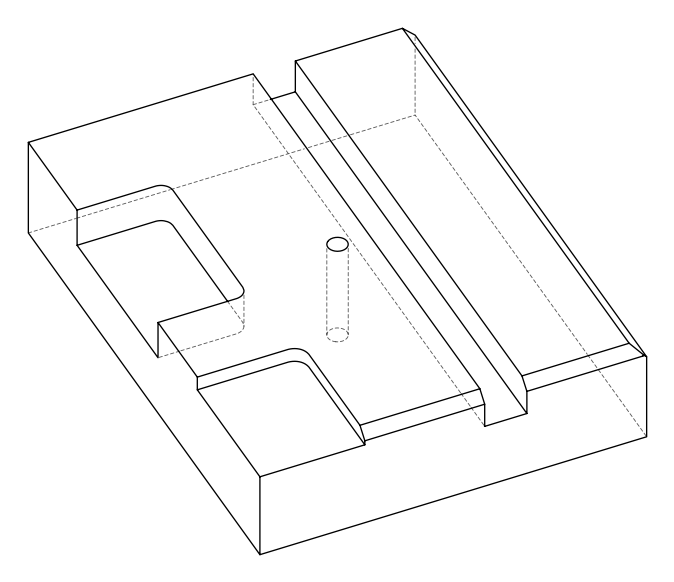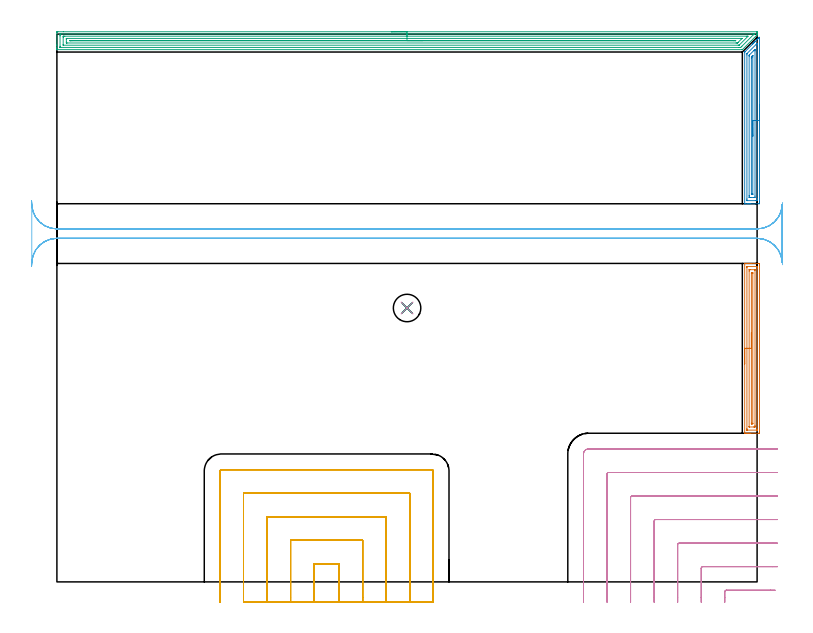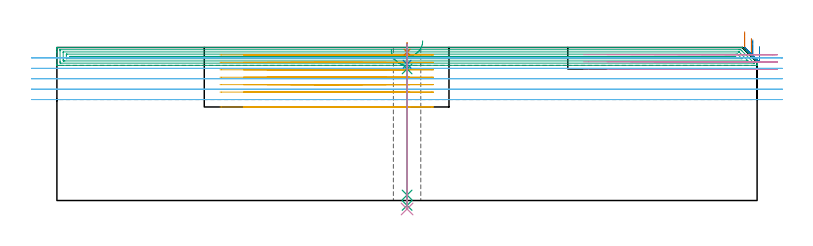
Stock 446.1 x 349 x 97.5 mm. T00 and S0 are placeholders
(PLAN: 10 operations, 6 tool changes, 67.4 min)
(1 AREA_MILL | FG_CHAMFER_SURFACE | UGT0205_001 | 3.65 min | 5278 mm3)
(2 AREA_MILL_1 | FG_CHAMFER_SURFACE_1 | UGT0205_001 | 3.44 min | 5022 mm3)
(3 AREA_MILL_2 | FG_CHAMFER_SURFACE_2 | UGT0205_001 | 17.85 min | 28617 mm3)
(4 MILL_CORNER_NOTCH_RECTANGULAR | CORNER_NOTCH_RECTANGULAR | UGT0201_094 | Follow Part, ap 5, ae 75% | 6.01 min | 155716 mm3)
(5 MILL_SLOT | SLOT_PARTIAL_RECTANGULAR | UGT0201_094 | Follow Part, ap 5, ae 75% | 25.03 min | 479662 mm3)
(6 MILL_RECTANGULAR_SLOT | SLOT_RECTANGULAR | UGT0201_004 | Follow Part, ap 8, ae 75% | 10.45 min | 562354 mm3)
(7 SPOT_DRILL | STEP1HOLE | NXT0321_9005460120000 | 0.05 min | 147 mm3)
(8 DRILL_BLIND_HOLE_INTO_CENTER | STEP1HOLE | UGT0301_191 | 0.05 min | 301 mm3)
(9 GUN_DRILL_THROUGH_HOLE | STEP1HOLE | UGT0307_003 | 0.49 min | 3392 mm3)
(10 SPADE_DRILL_TO_ENLARGE_THROUGH_HOLE | STEP1HOLE | UGT0306_008 | 0.42 min | 19636 mm3)
(TOOL UGT0205_001 | Chamfer Mill 20 x 3 x 45 deg. | D20 FL50 Z2)
(TOOL UGT0201_094 | End mill 20 mm | D20 FL38 Z4)
(TOOL UGT0201_004 | End Mill 32 mm | D32 FL53 Z6)
(TOOL NXT0321_9005460120000 | NC Spot Drill, 142deg, 12mm, Carbide, Uncoated | D12 PA142 FL30 Z2)
(TOOL UGT0301_191 | Twist Drill 7.1 mm | D7.1 PA118 FL66 Z2)
(TOOL UGT0307_003 | Gun Drill 7 mm | D7 PA130 FL24 Z1)
(TOOL UGT0306_008 | Spade Drill 17.5mm | D17.5 PA132 FL10 Z2)
(OP 1 AREA_MILL)
G17 G21 G94 G90
T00 M6
G54
G17 G0 G90 X438.2 Y138.8 S1061 M3
G43 Z107.5 H0
G94 G1 Y138.838 Z106.628 F250.
Y138.952 Z105.763
Y139.141 Z104.912
Y139.403 Z104.08
Y139.737 Z103.274
Y140.14 Z102.5
Y140.608 Z101.764
Y141.14 Z101.072
Y141.729 Z100.429
Y142.372 Z99.839
Y143.064 Z99.308
Y143.8 Z98.84
Y144.574 Z98.437
Y145.38 Z98.103
Y146.212 Z97.841
Y147.063 Z97.652
Y147.928 Z97.538
Y148.8 Z97.5
Y202.75
X438.202 Y202.89 Z97.488
X438.311 Y202.898 Z97.381
X438.424 Y202.9 Z97.275
X439.121 Z96.579
X439.695 Z96.005
X440.281 Z95.415
X440.574 Z95.123
X441.154 Z94.543
X441.447 Z94.25
X442.027 Z93.668
X442.61 Z93.085
X446.975 Z88.722
X447.266 Y202.897 Z88.432
X447.593 Y202.89 Z88.104
X447.598 Y202.644 Z88.101
X447.6 Y202.304 Z88.1
Y201.963
Y95.296
X447.598 Y94.956 Z88.101
X447.593 Y94.71 Z88.104
X447.266 Y94.7 Z88.432
X442.027 Z93.668
X441.447 Z94.25
X441.154 Z94.543
X440.574 Z95.123
X440.281 Z95.415
X439.695 Z96.005
X439.121 Z96.579
X438.535 Z97.164
X438.424 Z97.275
X438.312 Z97.38
X438.276 Z97.415
X438.203 Y94.71 Z97.488
X438.2 Y94.849 Z97.5
Y148.8
X439.614 Z96.086
X439.615 Y200.309 Z96.085
X439.617 Y200.521 Z96.083
X439.621 Y200.86 Z96.079
X439.627 Y200.89 Z96.073
X439.687 Y200.894 Z96.013
X439.786 Y200.898 Z95.914
X439.91 Y200.9 Z95.79
X446.022 Y200.899 Z89.678
X446.144 Y200.894 Z89.556
X446.166 Y200.89 Z89.534
X446.179 Y200.884 Z89.521
X446.181 Y200.858 Z89.519
X446.184 Y200.734 Z89.516
X446.185 Y200.521 Z89.515
X446.186 Y199.84 Z89.514
X446.185 Y97.291 Z89.515
X446.183 Y97.079 Z89.517
X446.179 Y96.74 Z89.521
X446.173 Y96.71 Z89.527
X446.113 Y96.706 Z89.587
X446.014 Y96.702 Z89.686
X445.89 Y96.7 Z89.81
X439.778 Y96.701 Z95.922
X439.656 Y96.706 Z96.044
X439.634 Y96.71 Z96.066
X439.621 Y96.716 Z96.079
X439.619 Y96.742 Z96.081
X439.616 Y96.866 Z96.084
X439.615 Y97.079 Z96.085
X439.614 Y97.76 Z96.086
Y148.8
X441.028 Z94.672
X441.029 Y197.974 Z94.671
X441.032 Y198.738 Z94.668
X441.035 Y198.859 Z94.665
X441.04 Y198.89 Z94.66
X441.075 Y198.894 Z94.625
X441.154 Y198.897 Z94.546
X441.868 Y198.9 Z93.832
X444.487 Z91.213
X444.646 Z91.054
X444.699 Y198.898 Z91.001
X444.741 Y198.894 Z90.959
X444.763 Y198.89 Z90.937
X444.766 Y198.864 Z90.934
X444.77 Y198.738 Z90.93
X444.771 Y198.61 Z90.929
Y99.626
X444.768 Y98.862 Z90.932
X444.765 Y98.741 Z90.935
X444.76 Y98.71 Z90.94
X444.725 Y98.706 Z90.975
X444.646 Y98.703 Z91.054
X443.932 Y98.7 Z91.768
X441.313 Z94.387
X441.154 Z94.546
X441.101 Y98.702 Z94.599
X441.059 Y98.706 Z94.641
X441.037 Y98.71 Z94.663
X441.034 Y98.736 Z94.666
X441.03 Y98.862 Z94.67
X441.029 Y98.99 Z94.671
X441.028 Y148.8 Z94.672
X442.443 Z93.257
Y196.529
X442.444 Y196.685 Z93.256
X442.447 Y196.809 Z93.253
X442.449 Y196.884 Z93.251
X442.49 Y196.89 Z93.21
X442.9 Y196.899 Z92.8
X442.953 Y196.9 Z92.747
X443.299 Y196.894 Z92.401
X443.341 Y196.89 Z92.359
X443.351 Y196.886 Z92.349
X443.353 Y196.874 Z92.347
X443.356 Y196.825 Z92.344
X443.357 Y196.779 Z92.343
Y196.487
Y101.071
X443.356 Y100.915 Z92.344
X443.353 Y100.791 Z92.347
X443.351 Y100.716 Z92.349
X443.31 Y100.71 Z92.39
X442.9 Y100.701 Z92.8
X442.847 Y100.7 Z92.853
X442.501 Y100.706 Z93.199
X442.459 Y100.71 Z93.241
X442.449 Y100.714 Z93.251
X442.447 Y100.726 Z93.253
X442.444 Y100.775 Z93.256
X442.443 Y100.821 Z93.257
Y101.113
Y148.8
Y149.672 Z93.295
Y150.536 Z93.409
Y151.388 Z93.598
Y152.22 Z93.86
Y153.026 Z94.194
Y153.8 Z94.597
Y154.536 Z95.066
Y155.228 Z95.597
Y155.871 Z96.186
Y156.46 Z96.829
Y156.991 Z97.522
Y157.46 Z98.257
Y157.863 Z99.031
Y158.197 Z99.837
Y158.459 Z100.669
Y158.648 Z101.521
Y158.762 Z102.386
Y158.8 Z103.257
G0 Z107.5
M5
M2
(OP 2 AREA_MILL_1)
G17 G21 G94 G90
T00 M6
G54
G17 G0 G90 X447.6 Y303.95 S1061 M3
G43 Z107.5 H0
Z98.1
G94 G1 Y303.912 Z97.228 F250.
Y303.798 Z96.364
Y303.609 Z95.512
Y303.347 Z94.68
Y303.013 Z93.874
Y302.61 Z93.1
Y302.142 Z92.364
Y301.611 Z91.672
Y301.021 Z91.029
Y300.378 Z90.44
Y299.686 Z89.908
Y298.95 Z89.44
Y298.176 Z89.037
Y297.37 Z88.703
Y296.538 Z88.441
Y295.687 Z88.252
Y294.822 Z88.138
Y293.95 Z88.1
Y242.014
X447.599 Y241.465 Z88.101
X447.596 Y241.128 Z88.102
X447.592 Y240.91 Z88.104
X447.265 Y240.9 Z88.431
X442.027 Z93.667
X441.39 Z94.307
X441.154 Z94.543
X440.517 Z95.18
X440.281 Z95.415
X439.808 Z95.891
X438.381 Z97.318
X438.29 Z97.402
X438.276 Z97.415
X438.203 Y240.91 Z97.488
X438.2 Y241.02 Z97.5
Y337.539
X438.205 Y337.595 Z97.491
X438.227 Y337.626 Z97.469
X438.385 Y337.785 Z97.315
X443.203 Y342.604 Z92.495
X443.337 Y342.739 Z92.359
X443.475 Y342.877 Z92.222
X443.631 Y343.033 Z92.066
X443.773 Y343.175 Z91.922
X443.92 Y343.321 Z91.778
X444.06 Y343.461 Z91.638
X444.21 Y343.612 Z91.485
X444.365 Y343.766 Z91.333
X444.489 Y343.89 Z91.209
X444.646 Y344.049 Z91.049
X444.81 Y344.211 Z90.888
X444.917 Y344.318 Z90.781
X445.621 Y345.022 Z90.078
X445.848 Y345.249 Z89.85
X445.956 Y345.358 Z89.74
X446.392 Y345.793 Z89.307
X446.829 Y346.231 Z88.867
X447.034 Y346.435 Z88.665
X447.082 Y346.482 Z88.618
X447.469 Y346.87 Z88.23
X447.593 Y346.982 Z88.105
X447.595 Y346.956 Z88.104
X447.6 Y346.792 Z88.1
Y293.95
X446.186 Z89.514
Y244.134
X446.185 Y243.456 Z89.515
X446.183 Y243.244 Z89.517
X446.179 Y242.915 Z89.521
X445.853 Y242.904 Z89.847
X445.519 Y242.902 Z90.181
X444.984 Y242.9 Z90.716
X439.745 Z95.955
X439.65 Y242.903 Z96.05
X439.634 Y242.905 Z96.066
X439.622 Y242.909 Z96.078
X439.62 Y242.928 Z96.08
X439.616 Y243.032 Z96.084
X439.615 Y243.244 Z96.085
X439.614 Y243.923 Z96.086
X439.615 Y335.76 Z96.085
X439.618 Y336.435 Z96.082
X439.621 Y336.543 Z96.079
X439.625 Y336.563 Z96.075
X439.643 Y336.586 Z96.057
X439.701 Y336.65 Z95.999
X445.519 Y342.47 Z90.181
X445.926 Y342.877 Z89.774
X446.008 Y342.956 Z89.692
X446.166 Y343.107 Z89.534
X446.179 Y343.117 Z89.521
X446.181 Y343.092 Z89.519
X446.184 Y342.877 Z89.516
X446.185 Y342.669 Z89.515
X446.186 Y342.198 Z89.514
Y293.95
X444.772 Z90.928
X444.771 Y245.786 Z90.929
X444.765 Y245.023 Z90.935
X444.76 Y244.907 Z90.94
X443.773 Y244.9 Z91.927
X442.027 Z93.673
X441.274 Y244.901 Z94.426
X441.154 Y244.905 Z94.546
X441.039 Y244.91 Z94.661
X441.034 Y245.023 Z94.666
X441.031 Y245.148 Z94.669
X441.029 Y245.913 Z94.671
Y246.041
Y334.998
X441.03 Y335.126 Z94.67
X441.035 Y335.381 Z94.665
X441.039 Y335.528 Z94.661
X441.071 Y335.564 Z94.629
X441.154 Y335.653 Z94.546
X441.206 Y335.707 Z94.494
X441.259 Y335.76 Z94.441
X443.928 Y338.429 Z91.772
X444.292 Y338.79 Z91.408
X444.646 Y339.139 Z91.054
X444.737 Y339.226 Z90.963
X444.765 Y339.206 Z90.935
X444.767 Y339.195 Z90.933
X444.771 Y338.429 Z90.929
Y338.301
X444.772 Y293.95 Z90.928
X443.357 Z92.343
Y247.227
X443.355 Y247.071 Z92.345
X443.352 Y246.947 Z92.348
X443.351 Y246.915 Z92.349
X443.336 Y246.91 Z92.364
X443.289 Y246.907 Z92.411
X442.9 Y246.901 Z92.8
X442.804 Z92.896
X442.519 Y246.908 Z93.181
X442.453 Y246.91 Z93.247
X442.449 Y246.951 Z93.251
X442.446 Y246.999 Z93.254
X442.444 Y247.268 Z93.256
X442.443 Y333.557 Z93.257
X442.445 Y333.981 Z93.255
X442.449 Y334.44 Z93.251
X442.452 Y334.492 Z93.248
X442.479 Y334.522 Z93.221
X442.553 Y334.6 Z93.147
X442.819 Y334.87 Z92.881
X442.9 Y334.951 Z92.8
X443.303 Y335.35 Z92.397
X443.332 Y335.376 Z92.368
X443.347 Y335.387 Z92.353
X443.351 Y335.375 Z92.349
X443.354 Y335.351 Z92.346
X443.356 Y335.295 Z92.344
X443.357 Y334.87 Z92.343
Y334.405
Y293.95
Y293.079 Z92.381
Y292.214 Z92.495
Y291.362 Z92.683
Y290.53 Z92.946
Y289.724 Z93.28
Y288.95 Z93.682
Y288.214 Z94.151
Y287.522 Z94.682
Y286.879 Z95.272
Y286.29 Z95.915
Y285.759 Z96.607
Y285.29 Z97.343
Y284.887 Z98.116
Y284.553 Z98.922
Y284.291 Z99.754
Y284.102 Z100.606
Y283.988 Z101.471
Y283.95 Z102.343
G0 Z107.5
M5
M2
(OP 3 AREA_MILL_2)
G17 G21 G94 G90
T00 M6
G54
G17 G0 G90 X213.05 Y350.5 S1061 M3
G43 Z107.5 H0
Z96.1
G94 G1 X213.088 Z95.229 F250.
X213.202 Z94.364
X213.391 Z93.512
X213.653 Z92.68
X213.987 Z91.874
X214.39 Z91.1
X214.858 Z90.364
X215.39 Z89.672
X215.979 Z89.029
X216.622 Z88.44
X217.314 Z87.909
X218.05 Z87.44
X218.824 Z87.037
X219.63 Z86.703
X220.462 Z86.441
X221.313 Z86.252
X222.178 Z86.138
X223.05 Z86.1
X445.715 Y350.499 Z86.101
X445.929 Y350.497 Z86.103
X446.097 Y350.491 Z86.105
X446.1 Y350.412 Z86.184
Y350.077 Z86.519
Y349.404 Z87.195
Y348.99 Z87.609
X446.099 Y348.652 Z87.942
X446.09 Y348.499 Z88.093
X445.942 Y348.342 Z88.257
X445.933 Y348.334 Z88.266
X436.818 Y339.218 Z97.38
X436.694 Y339.103 Z97.489
X436.549 Y339.1 Z97.5
X0.171
X0.01 Y339.106 Z97.493
X0. Y339.424 Z97.176
Y339.73 Z96.869
Y340.403 Z96.192
Y341.618 Z94.979
Y342.162 Z94.433
Y350.077 Z86.521
X0.002 Y350.35 Z86.247
X0.01 Y350.492 Z86.106
X0.153 Y350.499 Z86.099
X0.617 Y350.5 Z86.1
X4.093
X223.05
Y349.086 Z87.514
X443.81 Y349.085 Z87.515
X444.026 Y349.082 Z87.518
X444.079 Y349.079 Z87.521
X444.091 Y349.076 Z87.524
X444.094 Y349.068 Z87.532
X444.096 Y349.039 Z87.561
X444.093 Y348.98 Z87.62
X444.089 Y348.952 Z87.648
X444.071 Y348.929 Z87.671
X444.022 Y348.876 Z87.724
X443.869 Y348.72 Z87.88
X443.696 Y348.546 Z88.054
X436.432 Y341.282 Z95.318
X436.044 Y340.901 Z95.699
X435.656 Y340.521 Z96.079
X435.538 Y340.519 Z96.081
X434.763 Y340.515 Z96.085
X434.65 Y340.514 Z96.086
X2.404
X2.29 Y340.515 Z96.085
X2.041 Y340.52 Z96.08
X2.016 Y340.521 Z96.079
X2.01 Y340.536 Z96.064
X2.004 Y340.568 Z96.032
X2.002 Y340.599 Z96.001
X2. Y340.8 Z95.8
Y341.282 Z95.318
Y347.836 Z88.764
X2.003 Y348.318 Z88.282
X2.007 Y348.708 Z87.892
X2.024 Y349.079 Z87.521
X2.404 Y349.084 Z87.516
X2.518 Y349.085 Z87.515
X223.05 Y349.086 Z87.514
Y347.671 Z88.929
X439.229
X439.887 Y347.67 Z88.93
X440.123 Y347.668 Z88.932
X440.341 Y347.664 Z88.936
X440.123 Y347.422 Z89.178
X434.763 Y342.063 Z94.537
X434.67 Y341.977 Z94.623
X434.632 Y341.943 Z94.657
X434.597 Y341.935 Z94.665
X434.435 Y341.932 Z94.668
X434.106 Y341.929 Z94.671
X4.191
X4.112 Y341.93 Z94.67
X4.049 Y341.932 Z94.668
X4.015 Y341.935 Z94.665
X4.01 Y341.975 Z94.625
X4.004 Y342.162 Z94.438
X4. Y342.349 Z94.251
Y346.746 Z89.854
X4.004 Y347.438 Z89.162
X4.008 Y347.618 Z88.982
X4.021 Y347.665 Z88.935
X4.073 Y347.667 Z88.933
X4.191 Y347.669 Z88.931
X4.847 Y347.671 Z88.929
X5.084
X223.05
Y346.257 Z90.343
X436.239
X436.38 Y346.255 Z90.345
X436.474 Y346.251 Z90.349
X436.49 Y346.25 Z90.35
X436.483 Y346.241 Z90.359
X436.456 Y346.209 Z90.391
X436.371 Y346.121 Z90.479
X436.238 Y345.987 Z90.613
X434.022 Y343.771 Z92.829
X433.87 Y343.619 Z92.981
X433.673 Y343.425 Z93.175
X433.615 Y343.372 Z93.228
X433.593 Y343.353 Z93.247
X433.557 Y343.349 Z93.251
X432.976 Y343.344 Z93.256
X432.67 Y343.343 Z93.257
X6.564
X6.136 Y343.345 Z93.255
X6.047 Y343.347 Z93.253
X6.013 Y343.349 Z93.251
X6.01 Y343.39 Z93.21
X6.005 Y343.491 Z93.109
X6. Y343.898 Z92.702
Y345.657 Z90.943
X6.001 Y346.108 Z90.492
X6.003 Y346.215 Z90.385
X6.006 Y346.241 Z90.359
X6.01 Y346.249 Z90.351
X6.019 Y346.251 Z90.349
X6.088 Y346.255 Z90.345
X6.284 Y346.257 Z90.343
X223.05
Y344.843 Z91.757
X431.146
X432.041 Y344.841 Z91.759
X432.083 Y344.839 Z91.761
X432.523 Y344.8 Z91.8
X432.123 Y344.761 Z91.839
X432.083 Y344.759 Z91.841
X431.233 Y344.757 Z91.843
X9.594
X8.699 Y344.758 Z91.842
X8.657 Y344.76 Z91.84
X8.101 Y344.8 Z91.8
X8.616 Y344.84 Z91.76
X8.657 Y344.841 Z91.759
X9.507 Y344.843 Z91.757
X223.05
X223.922 Z91.795
X224.786 Z91.909
X225.638 Z92.098
X226.47 Z92.36
X227.276 Z92.694
X228.05 Z93.097
X228.786 Z93.565
X229.478 Z94.096
X230.121 Z94.686
X230.71 Z95.329
X231.241 Z96.021
X231.71 Z96.757
X232.113 Z97.531
X232.447 Z98.337
X232.709 Z99.169
X232.898 Z100.02
X233.012 Z100.885
X233.05 Z101.757
G0 Z107.5
M5
M2
(OP 4 MILL_CORNER_NOTCH_RECTANGULAR)
G17 G21 G94 G90
T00 M6
G54
G17 G0 G90 X457.58 Y-5.3 S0 M3
G43 Z107.5 H0
Z92.933
G94 G1 X454.58 F250.
X426.493 F500.
G3 X425.5 Y-6.293 R1.
G1 Y-10.
Y-13. F250.
G0 Z107.5
X459.1 Y9.7
Z92.933
G1 X456.1
X411.493 F500.
G3 X410.5 Y8.707 R1.
G1 Y-10.
Y-13. F250.
G0 Z107.5
X459.1 Y24.7
Z92.933
G1 X456.1
X396.494 F500.
G3 X395.5 Y23.706 R1.
G1 Y-10.
Y-13. F250.
G0 Z107.5
X459.1 Y39.7
Z92.933
G1 X456.1
X381.494 F500.
G3 X380.5 Y38.706 R1.
G1 Y-10.
Y-13. F250.
G0 Z107.5
X459.1 Y54.7
Z92.933
G1 X456.1
X366.495 F500.
G3 X365.5 Y53.705 R1.
G1 Y-10.
Y-13. F250.
G0 Z107.5
X459.1 Y69.7
Z92.933
G1 X456.1
X351.495 F500.
G3 X350.5 Y68.705 R1.
G1 Y-10.
Y-13. F250.
G0 Z107.5
X459.1 Y84.7
Z92.933
G1 X456.1
X338.7 F500.
G3 X335.5 Y81.5 R3.2
G1 Y-10.
Y-13. F250.
G0 Z107.5
X457.58 Y-5.3
Z88.367
G1 X454.58
X426.493 F500.
G3 X425.5 Y-6.293 R1.
G1 Y-10.
Y-13. F250.
G0 Z107.5
X459.1 Y9.7
Z88.367
G1 X456.1
X411.493 F500.
G3 X410.5 Y8.707 R1.
G1 Y-10.
Y-13. F250.
G0 Z107.5
X459.1 Y24.7
Z88.367
G1 X456.1
X396.494 F500.
G3 X395.5 Y23.706 R1.
G1 Y-10.
Y-13. F250.
G0 Z107.5
X459.1 Y39.7
Z88.367
G1 X456.1
X381.494 F500.
G3 X380.5 Y38.706 R1.
G1 Y-10.
Y-13. F250.
G0 Z107.5
X459.1 Y54.7
Z88.367
G1 X456.1
X366.495 F500.
G3 X365.5 Y53.705 R1.
G1 Y-10.
Y-13. F250.
G0 Z107.5
X459.1 Y69.7
Z88.367
G1 X456.1
X351.495 F500.
G3 X350.5 Y68.705 R1.
G1 Y-10.
Y-13. F250.
G0 Z107.5
X459.1 Y84.7
Z88.367
G1 X456.1
X338.7 F500.
G3 X335.5 Y81.5 R3.2
G1 Y-10.
Y-13. F250.
G0 Z107.5
X457.58 Y-5.3
Z83.8
G1 X454.58
X426.493 F500.
G3 X425.5 Y-6.293 R1.
G1 Y-10.
Y-13. F250.
G0 Z107.5
X459.1 Y9.7
Z83.8
G1 X456.1
X411.493 F500.
G3 X410.5 Y8.707 R1.
G1 Y-10.
Y-13. F250.
G0 Z107.5
X459.1 Y24.7
Z83.8
G1 X456.1
X396.494 F500.
G3 X395.5 Y23.706 R1.
G1 Y-10.
Y-13. F250.
G0 Z107.5
X459.1 Y39.7
Z83.8
G1 X456.1
X381.494 F500.
G3 X380.5 Y38.706 R1.
G1 Y-10.
Y-13. F250.
G0 Z107.5
X459.1 Y54.7
Z83.8
G1 X456.1
X366.495 F500.
G3 X365.5 Y53.705 R1.
G1 Y-10.
Y-13. F250.
G0 Z107.5
X459.1 Y69.7
Z83.8
G1 X456.1
X351.495 F500.
G3 X350.5 Y68.705 R1.
G1 Y-10.
Y-13. F250.
G0 Z107.5
X459.1 Y84.7
Z83.8
G1 X456.1
X338.7 F500.
G3 X335.5 Y81.5 R3.2
G1 Y-10.
Y-13. F250.
G0 Z107.5
M5
M2
(OP 5 MILL_SLOT)
G17 G21 G94 G90
T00 M6
G54
G17 G0 G90 X179.8 Y-13. S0 M3
G43 Z107.5 H0
Z92.762
G94 G1 Y-10. F250.
Y11.5 F500.
X163.9
Y-10.
Y-13. F250.
X194.8
Y-10.
Y26.5 F500.
X148.9
Y-10.
Y-13. F250.
X209.8
Y-10.
Y41.5 F500.
X133.9
Y-10.
Y-13. F250.
X224.8
Y-10.
Y56.5 F500.
X118.9
Y-10.
Y-13. F250.
X239.8
Y-10.
Y70.6 F500.
G3 X238.9 Y71.5 R0.9
G1 X104.8
G3 X103.9 Y70.6 R0.9
G1 Y-10.
Y-13. F250.
G0 X179.8 Z88.025
G1 Y-10.
Y11.5 F500.
X163.9
Y-10.
Y-13. F250.
X194.8
Y-10.
Y26.5 F500.
X148.9
Y-10.
Y-13. F250.
X209.8
Y-10.
Y41.5 F500.
X133.9
Y-10.
Y-13. F250.
X224.8
Y-10.
Y56.5 F500.
X118.9
Y-10.
Y-13. F250.
X239.8
Y-10.
Y70.6 F500.
G3 X238.9 Y71.5 R0.9
G1 X104.8
G3 X103.9 Y70.6 R0.9
G1 Y-10.
Y-13. F250.
G0 X179.8 Z83.287
G1 Y-10.
Y11.5 F500.
X163.9
Y-10.
Y-13. F250.
X194.8
Y-10.
Y26.5 F500.
X148.9
Y-10.
Y-13. F250.
X209.8
Y-10.
Y41.5 F500.
X133.9
Y-10.
Y-13. F250.
X224.8
Y-10.
Y56.5 F500.
X118.9
Y-10.
Y-13. F250.
X239.8
Y-10.
Y70.6 F500.
G3 X238.9 Y71.5 R0.9
G1 X104.8
G3 X103.9 Y70.6 R0.9
G1 Y-10.
Y-13. F250.
G0 X179.8 Z78.55
G1 Y-10.
Y11.5 F500.
X163.9
Y-10.
Y-13. F250.
X194.8
Y-10.
Y26.5 F500.
X148.9
Y-10.
Y-13. F250.
X209.8
Y-10.
Y41.5 F500.
X133.9
Y-10.
Y-13. F250.
X224.8
Y-10.
Y56.5 F500.
X118.9
Y-10.
Y-13. F250.
X239.8
Y-10.
Y70.6 F500.
G3 X238.9 Y71.5 R0.9
G1 X104.8
G3 X103.9 Y70.6 R0.9
G1 Y-10.
Y-13. F250.
G0 X179.8 Z73.812
G1 Y-10.
Y11.5 F500.
X163.9
Y-10.
Y-13. F250.
X194.8
Y-10.
Y26.5 F500.
X148.9
Y-10.
Y-13. F250.
X209.8
Y-10.
Y41.5 F500.
X133.9
Y-10.
Y-13. F250.
X224.8
Y-10.
Y56.5 F500.
X118.9
Y-10.
Y-13. F250.
X239.8
Y-10.
Y70.6 F500.
G3 X238.9 Y71.5 R0.9
G1 X104.8
G3 X103.9 Y70.6 R0.9
G1 Y-10.
Y-13. F250.
G0 X179.8 Z69.075
G1 Y-10.
Y11.5 F500.
X163.9
Y-10.
Y-13. F250.
X194.8
Y-10.
Y26.5 F500.
X148.9
Y-10.
Y-13. F250.
X209.8
Y-10.
Y41.5 F500.
X133.9
Y-10.
Y-13. F250.
X224.8
Y-10.
Y56.5 F500.
X118.9
Y-10.
Y-13. F250.
X239.8
Y-10.
Y70.6 F500.
G3 X238.9 Y71.5 R0.9
G1 X104.8
G3 X103.9 Y70.6 R0.9
G1 Y-10.
Y-13. F250.
G0 X179.8 Z64.337
G1 Y-10.
Y11.5 F500.
X163.9
Y-10.
Y-13. F250.
X194.8
Y-10.
Y26.5 F500.
X148.9
Y-10.
Y-13. F250.
X209.8
Y-10.
Y41.5 F500.
X133.9
Y-10.
Y-13. F250.
X224.8
Y-10.
Y56.5 F500.
X118.9
Y-10.
Y-13. F250.
X239.8
Y-10.
Y70.6 F500.
G3 X238.9 Y71.5 R0.9
G1 X104.8
G3 X103.9 Y70.6 R0.9
G1 Y-10.
Y-13. F250.
G0 X179.8 Z59.6
G1 Y-10.
Y11.5 F500.
X163.9
Y-10.
Y-13. F250.
X194.8
Y-10.
Y26.5 F500.
X148.9
Y-10.
Y-13. F250.
X209.8
Y-10.
Y41.5 F500.
X133.9
Y-10.
Y-13. F250.
X224.8
Y-10.
Y56.5 F500.
X118.9
Y-10.
Y-13. F250.
X239.8
Y-10.
Y70.6 F500.
G3 X238.9 Y71.5 R0.9
G1 X104.8
G3 X103.9 Y70.6 R0.9
G1 Y-10.
Y-13. F250.
G0 Z107.5
M5
M2
(OP 6 MILL_RECTANGULAR_SLOT)
G17 G21 G94 G90
T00 M6
G54
G17 G0 G90 X462.356 Y241.759 S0 M3
G43 Z107.5 H0
Z90.86
G94 G1 X461.96 Y238.786 F250.
G2 X446.1 Y224.9 R16. F500.
G1 X0.
G2 X-15.97 Y239.921 R16.
G1 X-16.
Y203.879
X-15.97
G2 X0. Y218.9 R16.
G1 X446.1
G2 X461.958 Y205.028 R16.
G1 X462.357 Y202.055 F250.
G0 Z107.5
X-16.154 Y200.885
Z84.22
G1 X-15.97 Y203.879
G2 X0. Y218.9 R16. F500.
G1 X446.1
G2 X462.09 Y203.466 R16.
G1 X462.1
Y240.334
X462.09
G2 X446.1 Y224.9 R16.
G1 X0.
G2 X-15.97 Y239.921 R16.
G1 X-16.154 Y242.915 F250.
G0 Y200.885 Z77.58
G1 X-15.97 Y203.879
G2 X0. Y218.9 R16. F500.
G1 X446.1
G2 X462.09 Y203.466 R16.
G1 X462.1
Y240.334
X462.09
G2 X446.1 Y224.9 R16.
G1 X0.
G2 X-15.97 Y239.921 R16.
G1 X-16.154 Y242.915 F250.
G0 Y200.885 Z70.94
G1 X-15.97 Y203.879
G2 X0. Y218.9 R16. F500.
G1 X446.1
G2 X462.09 Y203.466 R16.
G1 X462.1
Y240.334
X462.09
G2 X446.1 Y224.9 R16.
G1 X0.
G2 X-15.97 Y239.921 R16.
G1 X-16.154 Y242.915 F250.
G0 Y200.885 Z64.3
G1 X-15.97 Y203.879
G2 X0. Y218.9 R16. F500.
G1 X446.1
G2 X462.09 Y203.466 R16.
G1 X462.1
Y240.334
X462.09
G2 X446.1 Y224.9 R16.
G1 X0.
G2 X-15.97 Y239.921 R16.
G1 X-16.154 Y242.915 F250.
G0 Z107.5
M5
M2
(OP 7 SPOT_DRILL)
G17 G21 G94 G90
T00 M6
G54
G17 G0 G90 X223.1 Y174.5 S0 M3
G43 Z107.5 H0
G94 G81 G98 Z94.5 F250. R100.5
G80
M5
M2
(OP 8 DRILL_BLIND_HOLE_INTO_CENTER)
G17 G21 G94 G90
T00 M6
G54
G17 G0 G90 X223.1 Y174.5 S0 M3
G43 Z107.5 H0
G94 G81 G98 Z86.85 F250. R99.5
G80
M5
M2
(OP 9 GUN_DRILL_THROUGH_HOLE)
G17 G21 G94 G90
T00 M6
G54
G17 G0 G90 X223.1 Y174.5 M8
G43 Z107.5 H0
Z98.193
S716 M3
G94 G1 Z83.821 F125. M26
G4 X.084
Z3.5 F250.
G4 X.084
Z-3.132 F125.
G4 X.084
M5
M9
G0 Z98.193
Z107.5
M2
(OP 10 SPADE_DRILL_TO_ENLARGE_THROUGH_HOLE)
G17 G21 G94 G90
T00 M6
G54
G17 G0 G90 X223.1 Y174.5 S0 M3
G43 Z107.5 H0
G94 G73 G98 Z-5.396 F250. Q17.149 R99.5
G80
M5
M2
